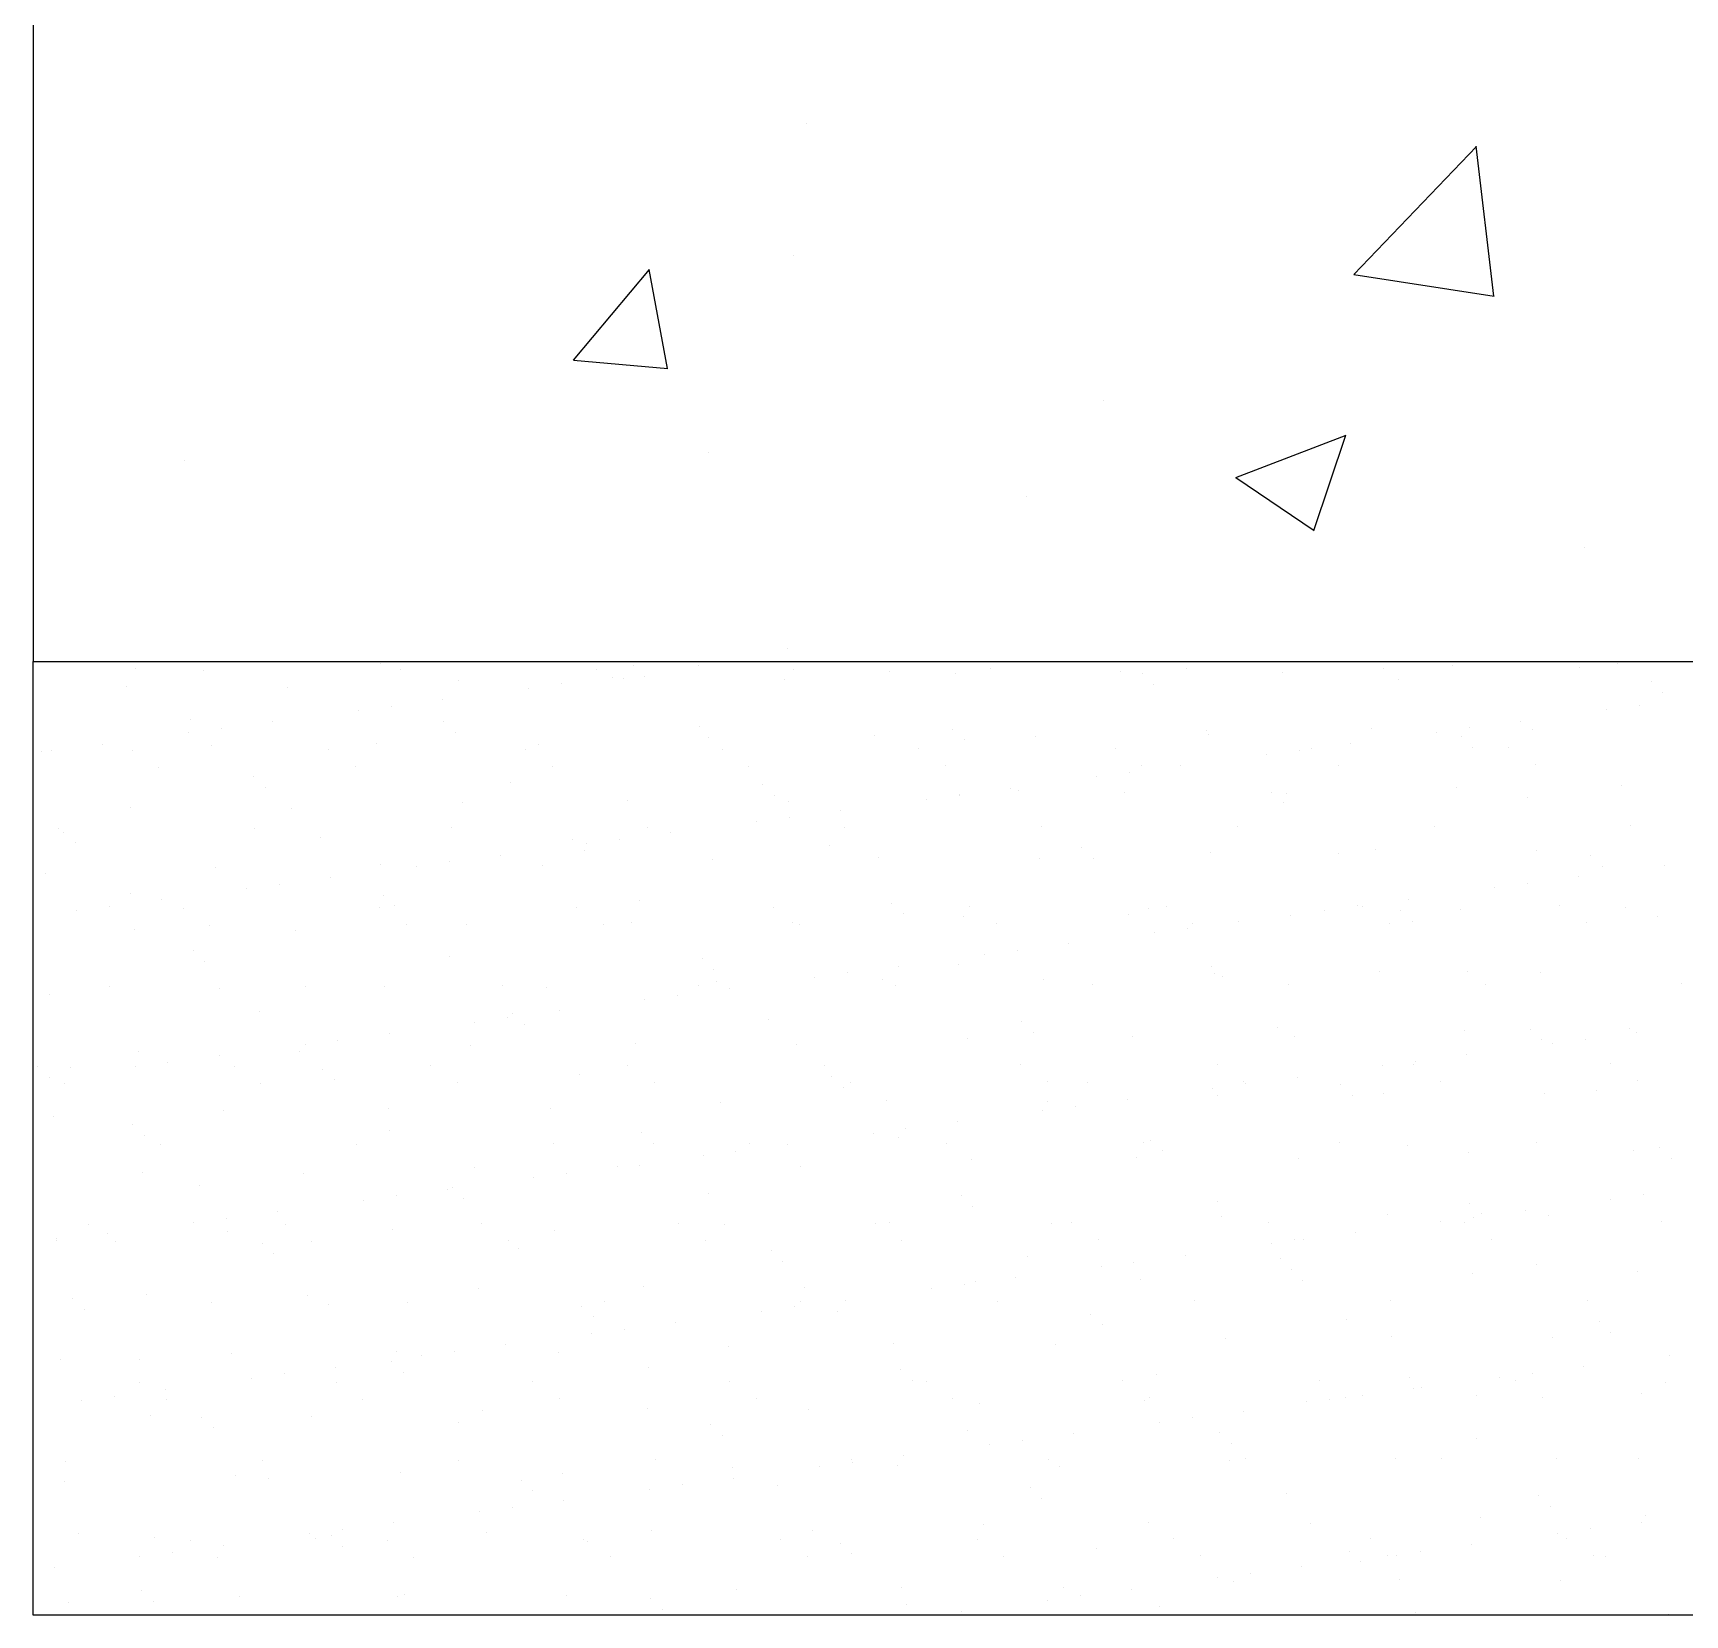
# Model space of a CAD drawing. Header units: metres. Extents: x 516 to 666, y 54 to 108.
# Drawn here: x 595.9055 to 596.1239, y 86.8352 to 87.0444 of the extents above; entities that cross this region are included whole.
import ezdxf

# ---------------------------------------------------------------- set-up
doc = ezdxf.new("R2010")
doc.units = ezdxf.units.M
doc.header["$LTSCALE"] = 30
doc.header["$MEASUREMENT"] = 0
doc.layers.get('0').update_dxf_attribs({"linetype": 'CONTINUOUS'})

msp = doc.modelspace()

# ---------------------------------------------------------------- linework, layer by layer
for p, q in [((595.9055, 87.21826), (595.9055, 86.96133)), ((596.00779, 87.0325), (596.00779, 87.0325)), ((596.08007, 87.01249), (596.09632, 87.02943)), ((596.09859, 87.00962), (596.09628, 87.02944)), ((596.00607, 87.01501), (596.00607, 87.01501)), ((595.97694, 87.00115), (595.987, 87.01314)), ((595.98938, 87.00007), (595.98696, 87.01314)), ((596.08007, 87.01249), (596.09862, 87.00961)), ((595.97694, 87.00115), (595.98941, 87.00006)), ((596.04703, 86.99586), (596.04703, 86.99586)), ((596.06448, 86.98563), (596.07909, 86.99124)), ((596.07482, 86.97863), (596.07905, 86.99124)), ((595.92548, 86.98786), (595.92548, 86.98786)), ((595.9948, 86.98899), (595.9948, 86.98899)), ((596.06448, 86.98563), (596.07486, 86.97863)), ((596.03685, 86.98316), (596.03685, 86.98316)), ((596.11063, 86.97641), (596.11063, 86.97641)), ((596.00525, 86.96305), (596.00525, 86.96305)), ((595.9055, 86.96133), (596.98572, 86.96133)), ((595.9055, 86.83523), (595.9055, 86.96133)), ((595.9191, 86.96033), (595.9191, 86.96033)), ((595.92807, 86.96017), (595.92807, 86.96017)), ((595.95145, 86.961), (595.95145, 86.961)), ((595.95406, 86.96021), (595.95406, 86.96021)), ((595.98004, 86.96026), (595.98004, 86.96026)), ((595.98484, 86.96072), (595.98484, 86.96072)), ((595.98637, 86.95931), (595.98637, 86.95931)), ((595.99345, 86.96074), (595.99345, 86.96074)), ((595.99779, 86.96132), (595.99779, 86.96132)), ((596.00603, 86.96031), (596.00603, 86.96031)), ((596.01872, 86.95998), (596.01872, 86.95998)), ((596.02743, 86.95973), (596.02743, 86.95973)), ((596.03202, 86.96036), (596.03202, 86.96036)), ((596.04927, 86.96001), (596.04927, 86.96001)), ((596.05211, 86.95969), (596.05211, 86.95969)), ((596.058, 86.9604), (596.058, 86.9604)), ((596.07062, 86.95991), (596.07062, 86.95991)), ((596.08399, 86.96045), (596.08399, 86.96045)), ((596.09316, 86.96072), (596.09316, 86.96072)), ((596.10998, 86.9605), (596.10998, 86.9605)), ((596.115, 86.961), (596.115, 86.961)), ((595.91781, 86.95803), (595.91781, 86.95803)), ((595.93916, 86.95793), (595.93916, 86.95793)), ((595.9617, 86.95874), (595.9617, 86.95874)), ((595.97098, 86.95779), (595.97098, 86.95779)), ((595.97533, 86.95836), (595.97533, 86.95836)), ((595.98211, 86.95925), (595.98211, 86.95925)), ((595.98354, 86.95902), (595.98354, 86.95902)), ((596.00489, 86.95892), (596.00489, 86.95892)), ((596.05365, 86.95828), (596.05365, 86.95828)), ((596.086, 86.95895), (596.086, 86.95895)), ((596.11939, 86.95867), (596.11939, 86.95867)), ((596.12092, 86.95726), (596.12092, 86.95726)), ((595.95287, 86.9554), (595.95287, 86.9554)), ((595.95965, 86.95629), (595.95965, 86.95629)), ((596.11345, 86.95494), (596.11345, 86.95494)), ((596.1178, 86.95551), (596.1178, 86.95551)), ((595.92636, 86.95368), (595.92636, 86.95368)), ((595.93719, 86.95334), (595.93719, 86.95334)), ((595.94852, 86.95483), (595.94852, 86.95483)), ((595.95975, 86.95339), (595.95975, 86.95339)), ((596.10212, 86.95344), (596.10212, 86.95344)), ((595.92606, 86.95187), (595.92606, 86.95187)), ((595.9304, 86.95244), (595.9304, 86.95244)), ((595.96129, 86.95198), (595.96129, 86.95198)), ((595.99363, 86.95266), (595.99363, 86.95266)), ((595.99483, 86.9512), (595.99483, 86.9512)), ((596.01667, 86.95148), (596.01667, 86.95148)), ((596.02703, 86.95237), (596.02703, 86.95237)), ((596.02856, 86.95096), (596.02856, 86.95096)), ((596.03802, 86.95137), (596.03802, 86.95137)), ((596.06056, 86.95219), (596.06056, 86.95219)), ((596.06091, 86.95163), (596.06091, 86.95163)), ((596.0824, 86.95247), (596.0824, 86.95247)), ((596.09099, 86.95198), (596.09099, 86.95198)), ((596.0943, 86.95134), (596.0943, 86.95134)), ((596.09533, 86.95255), (596.09533, 86.95255)), ((596.10375, 86.95236), (596.10375, 86.95236)), ((595.90656, 86.9494), (595.90656, 86.9494)), ((595.90794, 86.94949), (595.90794, 86.94949)), ((595.91473, 86.95038), (595.91473, 86.95038)), ((595.91862, 86.94958), (595.91862, 86.94958)), ((595.9291, 86.95021), (595.9291, 86.95021)), ((595.94461, 86.94963), (595.94461, 86.94963)), ((595.95094, 86.95049), (595.95094, 86.95049)), ((595.9706, 86.94968), (595.9706, 86.94968)), ((595.97229, 86.95039), (595.97229, 86.95039)), ((595.99658, 86.94973), (595.99658, 86.94973)), ((596.02257, 86.94977), (596.02257, 86.94977)), ((596.04856, 86.94982), (596.04856, 86.94982)), ((596.06853, 86.94902), (596.06853, 86.94902)), ((596.07287, 86.94959), (596.07287, 86.94959)), ((596.07454, 86.94987), (596.07454, 86.94987)), ((596.07966, 86.95049), (596.07966, 86.95049)), ((596.09584, 86.94993), (596.09584, 86.94993)), ((596.10053, 86.94991), (596.10053, 86.94991)), ((595.92214, 86.94734), (595.92214, 86.94734)), ((595.94813, 86.94739), (595.94813, 86.94739)), ((595.97411, 86.94744), (595.97411, 86.94744)), ((596.0001, 86.94748), (596.0001, 86.94748)), ((596.02609, 86.94753), (596.02609, 86.94753)), ((596.05041, 86.94664), (596.05041, 86.94664)), ((596.05207, 86.94758), (596.05207, 86.94758)), ((596.05719, 86.94753), (596.05719, 86.94753)), ((596.07806, 86.94762), (596.07806, 86.94762)), ((596.10405, 86.94767), (596.10405, 86.94767)), ((595.93467, 86.94607), (595.93467, 86.94607)), ((595.9362, 86.94466), (595.9362, 86.94466)), ((595.96855, 86.94533), (595.96855, 86.94533)), ((596.00194, 86.94504), (596.00194, 86.94504)), ((596.03473, 86.94457), (596.03473, 86.94457)), ((596.03582, 86.94431), (596.03582, 86.94431)), ((596.04607, 86.94607), (596.04607, 86.94607)), ((596.06922, 86.94402), (596.06922, 86.94402)), ((596.09368, 86.94464), (596.09368, 86.94464)), ((596.11553, 86.94492), (596.11553, 86.94492)), ((595.91834, 86.94196), (595.91834, 86.94196)), ((595.93969, 86.94185), (595.93969, 86.94185)), ((595.96223, 86.94267), (595.96223, 86.94267)), ((595.98407, 86.94294), (595.98407, 86.94294)), ((596.00348, 86.94364), (596.00348, 86.94364)), ((596.00542, 86.94284), (596.00542, 86.94284)), ((596.0236, 86.94311), (596.0236, 86.94311)), ((596.02795, 86.94368), (596.02795, 86.94368)), ((596.02795, 86.94365), (596.02795, 86.94365)), ((596.0498, 86.94393), (596.0498, 86.94393)), ((596.07075, 86.94261), (596.07075, 86.94261)), ((596.07114, 86.94383), (596.07114, 86.94383)), ((596.1031, 86.94328), (596.1031, 86.94328)), ((596.00114, 86.94015), (596.00114, 86.94015)), ((596.00548, 86.94072), (596.00548, 86.94072)), ((596.01227, 86.94162), (596.01227, 86.94162)), ((595.90882, 86.93922), (595.90882, 86.93922)), ((595.90958, 86.93875), (595.90958, 86.93875)), ((595.93481, 86.93927), (595.93481, 86.93927)), ((595.94346, 86.93801), (595.94346, 86.93801)), ((595.9608, 86.93932), (595.9608, 86.93932)), ((595.97686, 86.93772), (595.97686, 86.93772)), ((595.98302, 86.93777), (595.98302, 86.93777)), ((595.98678, 86.93937), (595.98678, 86.93937)), ((595.98981, 86.93866), (595.98981, 86.93866)), ((596.01277, 86.93941), (596.01277, 86.93941)), ((596.03876, 86.93946), (596.03876, 86.93946)), ((596.06474, 86.93951), (596.06474, 86.93951)), ((596.09073, 86.93955), (596.09073, 86.93955)), ((596.11672, 86.9396), (596.11672, 86.9396)), ((595.91112, 86.93734), (595.91112, 86.93734)), ((595.96734, 86.9357), (595.96734, 86.9357)), ((595.97839, 86.93631), (595.97839, 86.93631)), ((595.97868, 86.93719), (595.97868, 86.93719)), ((596.01074, 86.93698), (596.01074, 86.93698)), ((596.0172, 86.9354), (596.0172, 86.9354)), ((596.03854, 86.9353), (596.03854, 86.9353)), ((596.04413, 86.9367), (596.04413, 86.9367)), ((596.04567, 86.93529), (596.04567, 86.93529)), ((596.06108, 86.93611), (596.06108, 86.93611)), ((596.07801, 86.93596), (596.07801, 86.93596)), ((596.08292, 86.93639), (596.08292, 86.93639)), ((596.10427, 86.93628), (596.10427, 86.93628)), ((596.1114, 86.93567), (596.1114, 86.93567)), ((595.90709, 86.93332), (595.90709, 86.93332)), ((595.92962, 86.93413), (595.92962, 86.93413)), ((595.95147, 86.93441), (595.95147, 86.93441)), ((595.95622, 86.93424), (595.95622, 86.93424)), ((595.96056, 86.93481), (595.96056, 86.93481)), ((595.97281, 86.93431), (595.97281, 86.93431)), ((595.99535, 86.93512), (595.99535, 86.93512)), ((596.11294, 86.93426), (596.11294, 86.93426)), ((596.12115, 86.93434), (596.12115, 86.93434)), ((595.93375, 86.93128), (595.93375, 86.93128)), ((595.9381, 86.93185), (595.9381, 86.93185)), ((595.94488, 86.93274), (595.94488, 86.93274)), ((596.09868, 86.93139), (596.09868, 86.93139)), ((596.10303, 86.93196), (596.10303, 86.93196)), ((596.10981, 86.93285), (596.10981, 86.93285)), ((595.91564, 86.92889), (595.91564, 86.92889)), ((595.91838, 86.93068), (595.91838, 86.93068)), ((595.92242, 86.92979), (595.92242, 86.92979)), ((595.95135, 86.92873), (595.95135, 86.92873)), ((595.95177, 86.9304), (595.95177, 86.9304)), ((595.95331, 86.92899), (595.95331, 86.92899)), ((595.97733, 86.92878), (595.97733, 86.92878)), ((595.98565, 86.92966), (595.98565, 86.92966)), ((596.00332, 86.92883), (596.00332, 86.92883)), ((596.01904, 86.92937), (596.01904, 86.92937)), ((596.02931, 86.92888), (596.02931, 86.92888)), ((596.0553, 86.92892), (596.0553, 86.92892)), ((596.08057, 86.929), (596.08057, 86.929)), ((596.08128, 86.92897), (596.08128, 86.92897)), ((596.08735, 86.92989), (596.08735, 86.92989)), ((596.10727, 86.92902), (596.10727, 86.92902)), ((596.11605, 86.92884), (596.11605, 86.92884)), ((595.91129, 86.92832), (595.91129, 86.92832)), ((595.92536, 86.92869), (595.92536, 86.92869)), ((595.96275, 86.92659), (595.96275, 86.92659)), ((595.98085, 86.92654), (595.98085, 86.92654)), ((595.98459, 86.92686), (595.98459, 86.92686)), ((596.00594, 86.92676), (596.00594, 86.92676)), ((596.00684, 86.92659), (596.00684, 86.92659)), ((596.02058, 86.92796), (596.02058, 86.92796)), ((596.02848, 86.92757), (596.02848, 86.92757)), ((596.03283, 86.92663), (596.03283, 86.92663)), ((596.05032, 86.92785), (596.05032, 86.92785)), ((596.05293, 86.92863), (596.05293, 86.92863)), ((596.05881, 86.92668), (596.05881, 86.92668)), ((596.06489, 86.92694), (596.06489, 86.92694)), ((596.07167, 86.92775), (596.07167, 86.92775)), ((596.07622, 86.92843), (596.07622, 86.92843)), ((596.0848, 86.92673), (596.0848, 86.92673)), ((596.08632, 86.92835), (596.08632, 86.92835)), ((596.08786, 86.92694), (596.08786, 86.92694)), ((596.09421, 86.92856), (596.09421, 86.92856)), ((596.11079, 86.92678), (596.11079, 86.92678)), ((596.1202, 86.92761), (596.1202, 86.92761)), ((595.91887, 86.92588), (595.91887, 86.92588)), ((595.92888, 86.92645), (595.92888, 86.92645)), ((595.94021, 86.92577), (595.94021, 86.92577)), ((595.95487, 86.92649), (595.95487, 86.92649)), ((596.05376, 86.92547), (596.05376, 86.92547)), ((596.0581, 86.92604), (596.0581, 86.92604)), ((595.92668, 86.92307), (595.92668, 86.92307)), ((595.96057, 86.92233), (595.96057, 86.92233)), ((596.0313, 86.92251), (596.0313, 86.92251)), ((596.03564, 86.92309), (596.03564, 86.92309)), ((596.04242, 86.92398), (596.04242, 86.92398)), ((595.92822, 86.92166), (595.92822, 86.92166)), ((595.99396, 86.92205), (595.99396, 86.92205)), ((595.9955, 86.92064), (595.9955, 86.92064)), ((596.01318, 86.92013), (596.01318, 86.92013)), ((596.01996, 86.92102), (596.01996, 86.92102)), ((596.02784, 86.92131), (596.02784, 86.92131)), ((596.06123, 86.92102), (596.06123, 86.92102)), ((596.06161, 86.92003), (596.06161, 86.92003)), ((596.08345, 86.92031), (596.08345, 86.92031)), ((596.09512, 86.92029), (596.09512, 86.92029)), ((596.1048, 86.92021), (596.1048, 86.92021)), ((595.91556, 86.91833), (595.91556, 86.91833)), ((595.93015, 86.91805), (595.93015, 86.91805)), ((595.94155, 86.91837), (595.94155, 86.91837)), ((595.95199, 86.91833), (595.95199, 86.91833)), ((595.96753, 86.91842), (595.96753, 86.91842)), ((595.97334, 86.91823), (595.97334, 86.91823)), ((595.99352, 86.91847), (595.99352, 86.91847)), ((595.99588, 86.91904), (595.99588, 86.91904)), ((595.9975, 86.91807), (595.9975, 86.91807)), ((596.00883, 86.91956), (596.00883, 86.91956)), ((596.01772, 86.91932), (596.01772, 86.91932)), ((596.01951, 86.91852), (596.01951, 86.91852)), ((596.03907, 86.91922), (596.03907, 86.91922)), ((596.0455, 86.91856), (596.0455, 86.91856)), ((596.06277, 86.91961), (596.06277, 86.91961)), ((596.07148, 86.91861), (596.07148, 86.91861)), ((596.09747, 86.91866), (596.09747, 86.91866)), ((596.12346, 86.91871), (596.12346, 86.91871)), ((595.90761, 86.91724), (595.90761, 86.91724)), ((595.98637, 86.9166), (595.98637, 86.9166)), ((595.99072, 86.91717), (595.99072, 86.91717)), ((595.93548, 86.91501), (595.93548, 86.91501)), ((595.96391, 86.91364), (595.96391, 86.91364)), ((595.96825, 86.91422), (595.96825, 86.91422)), ((595.96887, 86.91472), (595.96887, 86.91472)), ((595.97504, 86.91511), (595.97504, 86.91511)), ((596.00276, 86.91399), (596.00276, 86.91399)), ((596.03615, 86.9137), (596.03615, 86.9137)), ((595.94579, 86.91126), (595.94579, 86.91126)), ((595.95258, 86.91215), (595.95258, 86.91215)), ((595.97041, 86.91331), (595.97041, 86.91331)), ((596.02901, 86.9115), (596.02901, 86.9115)), ((596.03769, 86.91229), (596.03769, 86.91229)), ((596.05085, 86.91177), (596.05085, 86.91177)), ((596.07003, 86.91296), (596.07003, 86.91296)), ((596.0722, 86.91167), (596.0722, 86.91167)), ((596.09473, 86.91248), (596.09473, 86.91248)), ((596.10342, 86.91267), (596.10342, 86.91267)), ((596.10496, 86.91127), (596.10496, 86.91127)), ((596.11072, 86.91137), (596.11072, 86.91137)), ((596.11658, 86.91276), (596.11658, 86.91276)), ((596.11751, 86.91226), (596.11751, 86.91226)), ((595.91939, 86.9098), (595.91939, 86.9098)), ((595.93011, 86.90919), (595.93011, 86.90919)), ((595.94074, 86.9097), (595.94074, 86.9097)), ((595.94145, 86.91069), (595.94145, 86.91069)), ((595.96328, 86.91051), (595.96328, 86.91051)), ((595.98512, 86.91079), (595.98512, 86.91079)), ((596.00647, 86.91068), (596.00647, 86.91068)), ((596.09504, 86.9093), (596.09504, 86.9093)), ((596.10638, 86.91079), (596.10638, 86.91079)), ((595.90611, 86.90774), (595.90611, 86.90774)), ((595.9104, 86.90769), (595.9104, 86.90769)), ((595.91899, 86.90773), (595.91899, 86.90773)), ((595.92333, 86.9083), (595.92333, 86.9083)), ((595.9321, 86.90779), (595.9321, 86.90779)), ((595.94379, 86.9074), (595.94379, 86.9074)), ((595.95809, 86.90784), (595.95809, 86.90784)), ((595.98407, 86.90789), (595.98407, 86.90789)), ((596.01006, 86.90793), (596.01006, 86.90793)), ((596.03605, 86.90798), (596.03605, 86.90798)), ((596.06203, 86.90803), (596.06203, 86.90803)), ((596.08392, 86.90784), (596.08392, 86.90784)), ((596.08802, 86.90807), (596.08802, 86.90807)), ((596.08826, 86.90841), (596.08826, 86.90841)), ((596.11401, 86.90812), (596.11401, 86.90812)), ((595.90765, 86.90624), (595.90765, 86.90624)), ((595.90963, 86.9055), (595.90963, 86.9055)), ((595.93562, 86.90555), (595.93562, 86.90555)), ((595.94533, 86.90599), (595.94533, 86.90599)), ((595.96161, 86.9056), (595.96161, 86.9056)), ((595.97767, 86.90666), (595.97767, 86.90666)), ((595.98759, 86.90564), (595.98759, 86.90564)), ((596.01106, 86.90638), (596.01106, 86.90638)), ((596.0126, 86.90497), (596.0126, 86.90497)), ((596.01358, 86.90569), (596.01358, 86.90569)), ((596.03957, 86.90574), (596.03957, 86.90574)), ((596.04495, 86.90564), (596.04495, 86.90564)), ((596.06145, 86.90488), (596.06145, 86.90488)), ((596.06555, 86.90579), (596.06555, 86.90579)), ((596.0658, 86.90545), (596.0658, 86.90545)), ((596.07258, 86.90634), (596.07258, 86.90634)), ((596.07834, 86.90535), (596.07834, 86.90535)), ((596.09154, 86.90583), (596.09154, 86.90583)), ((596.11753, 86.90588), (596.11753, 86.90588)), ((595.9964, 86.90296), (595.9964, 86.90296)), ((596.01825, 86.90324), (596.01825, 86.90324)), ((596.03959, 86.90314), (596.03959, 86.90314)), ((596.04333, 86.90249), (596.04333, 86.90249)), ((596.05012, 86.90339), (596.05012, 86.90339)), ((596.06213, 86.90395), (596.06213, 86.90395)), ((596.07988, 86.90394), (596.07988, 86.90394)), ((596.08398, 86.90423), (596.08398, 86.90423)), ((596.10532, 86.90413), (596.10532, 86.90413)), ((596.11222, 86.90461), (596.11222, 86.90461)), ((595.90814, 86.90116), (595.90814, 86.90116)), ((595.93068, 86.90197), (595.93068, 86.90197)), ((595.95252, 86.90225), (595.95252, 86.90225)), ((595.97387, 86.90215), (595.97387, 86.90215)), ((596.02766, 86.90043), (596.02766, 86.90043)), ((596.03899, 86.90192), (596.03899, 86.90192)), ((595.9187, 86.90008), (595.9187, 86.90008)), ((595.92024, 86.89867), (595.92024, 86.89867)), ((595.95259, 86.89934), (595.95259, 86.89934)), ((595.98598, 86.89905), (595.98598, 86.89905)), ((596.01653, 86.89896), (596.01653, 86.89896)), ((596.01986, 86.89831), (596.01986, 86.89831)), ((596.02087, 86.89954), (596.02087, 86.89954)), ((595.9223, 86.89743), (595.9223, 86.89743)), ((595.94829, 86.89748), (595.94829, 86.89748)), ((595.97427, 86.89753), (595.97427, 86.89753)), ((595.98752, 86.89764), (595.98752, 86.89764)), ((595.99407, 86.89601), (595.99407, 86.89601)), ((595.99841, 86.89658), (595.99841, 86.89658)), ((596.00026, 86.89757), (596.00026, 86.89757)), ((596.00519, 86.89747), (596.00519, 86.89747)), ((596.02625, 86.89762), (596.02625, 86.89762)), ((596.05224, 86.89767), (596.05224, 86.89767)), ((596.05325, 86.89803), (596.05325, 86.89803)), ((596.05479, 86.89662), (596.05479, 86.89662)), ((596.07822, 86.89771), (596.07822, 86.89771)), ((596.08714, 86.89729), (596.08714, 86.89729)), ((596.09526, 86.8964), (596.09526, 86.8964)), ((596.10421, 86.89776), (596.10421, 86.89776)), ((596.1171, 86.89668), (596.1171, 86.89668)), ((596.12053, 86.897), (596.12053, 86.897)), ((595.9638, 86.89443), (595.9638, 86.89443)), ((595.98273, 86.89452), (595.98273, 86.89452)), ((595.98565, 86.89471), (595.98565, 86.89471)), ((596.00699, 86.8946), (596.00699, 86.8946)), ((596.02953, 86.89542), (596.02953, 86.89542)), ((596.05137, 86.8957), (596.05137, 86.8957)), ((596.07272, 86.89559), (596.07272, 86.89559)), ((596.12206, 86.89559), (596.12206, 86.89559)), ((595.91992, 86.89372), (595.91992, 86.89372)), ((595.9275, 86.89201), (595.9275, 86.89201)), ((595.94126, 86.89362), (595.94126, 86.89362)), ((595.96089, 86.89173), (595.96089, 86.89173)), ((595.9716, 86.89305), (595.9716, 86.89305)), ((595.97595, 86.89362), (595.97595, 86.89362)), ((595.94914, 86.89009), (595.94914, 86.89009)), ((595.95349, 86.89066), (595.95349, 86.89066)), ((595.96027, 86.89156), (595.96027, 86.89156)), ((595.96243, 86.89032), (595.96243, 86.89032)), ((595.99478, 86.89099), (595.99478, 86.89099)), ((596.02817, 86.8907), (596.02817, 86.8907)), ((596.06205, 86.88996), (596.06205, 86.88996)), ((596.09544, 86.88968), (596.09544, 86.88968)), ((596.11407, 86.8902), (596.11407, 86.8902)), ((596.11842, 86.89077), (596.11842, 86.89077)), ((595.93102, 86.88771), (595.93102, 86.88771)), ((595.93781, 86.8886), (595.93781, 86.8886)), ((596.0297, 86.88929), (596.0297, 86.88929)), ((596.06266, 86.88787), (596.06266, 86.88787)), ((596.0845, 86.88815), (596.0845, 86.88815)), ((596.09161, 86.88724), (596.09161, 86.88724)), ((596.09595, 86.88782), (596.09595, 86.88782)), ((596.09698, 86.88827), (596.09698, 86.88827)), ((596.10274, 86.88871), (596.10274, 86.88871)), ((596.10585, 86.88805), (596.10585, 86.88805)), ((596.12075, 86.88723), (596.12075, 86.88723)), ((595.90866, 86.88508), (595.90866, 86.88508)), ((595.91285, 86.88685), (595.91285, 86.88685)), ((595.91535, 86.88564), (595.91535, 86.88564)), ((595.92668, 86.88714), (595.92668, 86.88714)), ((595.9312, 86.88589), (595.9312, 86.88589)), ((595.93884, 86.88689), (595.93884, 86.88689)), ((595.95304, 86.88617), (595.95304, 86.88617)), ((595.96483, 86.88694), (595.96483, 86.88694)), ((595.97439, 86.88607), (595.97439, 86.88607)), ((595.99081, 86.88699), (595.99081, 86.88699)), ((595.99693, 86.88688), (595.99693, 86.88688)), ((596.0168, 86.88704), (596.0168, 86.88704)), ((596.01877, 86.88716), (596.01877, 86.88716)), ((596.04012, 86.88706), (596.04012, 86.88706)), ((596.04279, 86.88708), (596.04279, 86.88708)), ((596.06877, 86.88713), (596.06877, 86.88713)), ((596.08027, 86.88575), (596.08027, 86.88575)), ((596.09476, 86.88718), (596.09476, 86.88718)), ((595.90856, 86.88475), (595.90856, 86.88475)), ((595.91637, 86.88461), (595.91637, 86.88461)), ((595.93581, 86.8844), (595.93581, 86.8844)), ((595.93734, 86.88299), (595.93734, 86.88299)), ((595.94236, 86.88465), (595.94236, 86.88465)), ((595.96835, 86.8847), (595.96835, 86.8847)), ((595.96969, 86.88367), (595.96969, 86.88367)), ((595.99433, 86.88475), (595.99433, 86.88475)), ((596.00308, 86.88338), (596.00308, 86.88338)), ((596.02032, 86.88479), (596.02032, 86.88479)), ((596.04631, 86.88484), (596.04631, 86.88484)), ((596.06915, 86.88429), (596.06915, 86.88429)), ((596.07229, 86.88489), (596.07229, 86.88489)), ((596.07349, 86.88486), (596.07349, 86.88486)), ((596.09828, 86.88494), (596.09828, 86.88494)), ((596.00462, 86.88197), (596.00462, 86.88197)), ((596.03696, 86.88264), (596.03696, 86.88264)), ((596.04668, 86.88133), (596.04668, 86.88133)), ((596.05103, 86.8819), (596.05103, 86.8819)), ((596.05781, 86.88279), (596.05781, 86.88279)), ((596.07036, 86.88235), (596.07036, 86.88235)), ((596.07189, 86.88094), (596.07189, 86.88094)), ((596.10424, 86.88162), (596.10424, 86.88162)), ((595.98617, 86.87863), (595.98617, 86.87863)), ((596.00752, 86.87853), (596.00752, 86.87853)), ((596.02857, 86.87894), (596.02857, 86.87894)), ((596.03006, 86.87934), (596.03006, 86.87934)), ((596.03535, 86.87984), (596.03535, 86.87984)), ((596.0519, 86.87962), (596.0519, 86.87962)), ((596.07325, 86.87951), (596.07325, 86.87951)), ((596.09578, 86.88033), (596.09578, 86.88033)), ((596.11763, 86.8806), (596.11763, 86.8806)), ((595.91072, 86.87708), (595.91072, 86.87708)), ((595.92044, 86.87764), (595.92044, 86.87764)), ((595.92904, 86.87654), (595.92904, 86.87654)), ((595.94179, 86.87754), (595.94179, 86.87754)), ((595.9446, 86.87634), (595.9446, 86.87634)), ((595.95503, 86.87658), (595.95503, 86.87658)), ((595.96433, 86.87835), (595.96433, 86.87835)), ((595.98101, 86.87663), (595.98101, 86.87663)), ((596.007, 86.87668), (596.007, 86.87668)), ((596.01289, 86.87688), (596.01289, 86.87688)), ((596.02422, 86.87837), (596.02422, 86.87837)), ((596.03299, 86.87672), (596.03299, 86.87672)), ((596.05897, 86.87677), (596.05897, 86.87677)), ((596.08496, 86.87682), (596.08496, 86.87682)), ((596.11095, 86.87687), (596.11095, 86.87687)), ((595.91226, 86.87567), (595.91226, 86.87567)), ((595.978, 86.87605), (595.978, 86.87605)), ((595.97953, 86.87465), (595.97953, 86.87465)), ((596.00176, 86.87541), (596.00176, 86.87541)), ((596.0061, 86.87599), (596.0061, 86.87599)), ((596.01188, 86.87532), (596.01188, 86.87532)), ((596.04527, 86.87503), (596.04527, 86.87503)), ((596.07915, 86.87429), (596.07915, 86.87429)), ((595.9793, 86.87246), (595.9793, 86.87246)), ((595.98364, 86.87303), (595.98364, 86.87303)), ((595.99043, 86.87392), (595.99043, 86.87392)), ((596.04681, 86.87362), (596.04681, 86.87362)), ((596.08503, 86.87207), (596.08503, 86.87207)), ((596.10637, 86.87197), (596.10637, 86.87197)), ((596.11254, 86.87401), (596.11254, 86.87401)), ((596.11408, 86.8726), (596.11408, 86.8726)), ((595.93173, 86.86982), (595.93173, 86.86982)), ((595.95357, 86.87009), (595.95357, 86.87009)), ((595.96118, 86.87007), (595.96118, 86.87007)), ((595.96796, 86.87097), (595.96796, 86.87097)), ((595.97492, 86.86999), (595.97492, 86.86999)), ((595.99746, 86.8708), (595.99746, 86.8708)), ((596.0193, 86.87108), (596.0193, 86.87108)), ((596.04065, 86.87098), (596.04065, 86.87098)), ((596.06318, 86.87179), (596.06318, 86.87179)), ((595.90919, 86.869), (595.90919, 86.869)), ((595.91952, 86.86902), (595.91952, 86.86902)), ((595.9455, 86.86801), (595.9455, 86.86801)), ((595.95291, 86.86873), (595.95291, 86.86873)), ((595.95684, 86.8695), (595.95684, 86.8695)), ((595.98679, 86.86799), (595.98679, 86.86799)), ((596.02018, 86.86771), (596.02018, 86.86771)), ((596.11043, 86.86812), (596.11043, 86.86812)), ((596.12177, 86.86961), (596.12177, 86.86961)), ((595.91959, 86.86595), (595.91959, 86.86595)), ((595.93437, 86.86654), (595.93437, 86.86654)), ((595.93872, 86.86711), (595.93872, 86.86711)), ((595.94558, 86.866), (595.94558, 86.866)), ((595.95445, 86.86732), (595.95445, 86.86732)), ((595.97157, 86.86605), (595.97157, 86.86605)), ((595.99755, 86.86609), (595.99755, 86.86609)), ((596.02172, 86.8663), (596.02172, 86.8663)), ((596.02354, 86.86614), (596.02354, 86.86614)), ((596.04953, 86.86619), (596.04953, 86.86619)), ((596.05407, 86.86697), (596.05407, 86.86697)), ((596.07551, 86.86623), (596.07551, 86.86623)), ((596.08746, 86.86668), (596.08746, 86.86668)), ((596.0993, 86.86665), (596.0993, 86.86665)), ((596.1015, 86.86628), (596.1015, 86.86628)), ((596.10365, 86.86722), (596.10365, 86.86722)), ((596.12134, 86.86594), (596.12134, 86.86594)), ((595.91191, 86.86359), (595.91191, 86.86359)), ((595.91625, 86.86416), (595.91625, 86.86416)), ((595.92304, 86.86505), (595.92304, 86.86505)), ((595.92311, 86.86371), (595.92311, 86.86371)), ((595.9491, 86.86376), (595.9491, 86.86376)), ((595.97509, 86.8638), (595.97509, 86.8638)), ((596.00107, 86.86385), (596.00107, 86.86385)), ((596.02706, 86.8639), (596.02706, 86.8639)), ((596.03058, 86.86326), (596.03058, 86.86326)), ((596.05243, 86.86354), (596.05243, 86.86354)), ((596.05305, 86.86395), (596.05305, 86.86395)), ((596.07377, 86.86343), (596.07377, 86.86343)), ((596.07684, 86.86369), (596.07684, 86.86369)), ((596.07903, 86.86399), (596.07903, 86.86399)), ((596.08118, 86.86426), (596.08118, 86.86426)), ((596.08797, 86.86516), (596.08797, 86.86516)), ((596.089, 86.86527), (596.089, 86.86527)), ((596.09631, 86.86425), (596.09631, 86.86425)), ((596.10502, 86.86404), (596.10502, 86.86404)), ((596.11815, 86.86453), (596.11815, 86.86453)), ((595.92097, 86.86156), (595.92097, 86.86156)), ((595.92782, 86.86141), (595.92782, 86.86141)), ((595.94232, 86.86146), (595.94232, 86.86146)), ((595.96485, 86.86227), (595.96485, 86.86227)), ((595.9867, 86.86255), (595.9867, 86.86255)), ((596.00804, 86.86245), (596.00804, 86.86245)), ((596.05872, 86.86131), (596.05872, 86.86131)), ((596.06551, 86.8622), (596.06551, 86.8622)), ((595.92936, 86.86), (595.92936, 86.86)), ((595.96171, 86.86067), (595.96171, 86.86067)), ((595.9951, 86.86038), (595.9951, 86.86038)), ((595.99664, 86.85897), (595.99664, 86.85897)), ((596.02898, 86.85964), (596.02898, 86.85964)), ((596.04304, 86.85924), (596.04304, 86.85924)), ((596.05438, 86.86074), (596.05438, 86.86074)), ((596.06237, 86.85936), (596.06237, 86.85936)), ((596.03192, 86.85778), (596.03192, 86.85778)), ((596.03626, 86.85835), (596.03626, 86.85835)), ((596.06391, 86.85795), (596.06391, 86.85795)), ((596.09626, 86.85862), (596.09626, 86.85862)), ((595.90979, 86.85559), (595.90979, 86.85559)), ((595.93578, 86.85564), (595.93578, 86.85564)), ((595.96177, 86.85569), (595.96177, 86.85569)), ((595.98775, 86.85573), (595.98775, 86.85573)), ((595.99798, 86.85473), (595.99798, 86.85473)), ((596.00945, 86.85482), (596.00945, 86.85482)), ((596.01374, 86.85578), (596.01374, 86.85578)), ((596.0138, 86.85539), (596.0138, 86.85539)), ((596.01982, 86.855), (596.01982, 86.855)), ((596.02058, 86.85629), (596.02058, 86.85629)), ((596.03973, 86.85583), (596.03973, 86.85583)), ((596.04117, 86.8549), (596.04117, 86.8549)), ((596.06371, 86.85571), (596.06371, 86.85571)), ((596.06571, 86.85588), (596.06571, 86.85588)), ((596.08555, 86.85599), (596.08555, 86.85599)), ((596.0917, 86.85592), (596.0917, 86.85592)), ((596.1069, 86.85589), (596.1069, 86.85589)), ((596.11769, 86.85597), (596.11769, 86.85597)), ((595.90971, 86.85292), (595.90971, 86.85292)), ((595.93225, 86.85374), (595.93225, 86.85374)), ((595.93662, 86.85334), (595.93662, 86.85334)), ((595.9541, 86.85402), (595.9541, 86.85402)), ((595.97001, 86.85306), (595.97001, 86.85306)), ((595.97544, 86.85391), (595.97544, 86.85391)), ((595.99134, 86.85244), (595.99134, 86.85244)), ((595.99812, 86.85333), (595.99812, 86.85333)), ((596.0039, 86.85232), (596.0039, 86.85232)), ((595.97155, 86.85165), (595.97155, 86.85165)), ((595.97566, 86.85037), (595.97566, 86.85037)), ((595.98699, 86.85186), (595.98699, 86.85186)), ((596.03729, 86.85203), (596.03729, 86.85203)), ((596.03883, 86.85062), (596.03883, 86.85062)), ((596.07117, 86.8513), (596.07117, 86.8513)), ((596.10456, 86.85101), (596.10456, 86.85101)), ((595.96453, 86.84891), (595.96453, 86.84891)), ((595.96887, 86.84948), (595.96887, 86.84948)), ((596.09684, 86.84817), (596.09684, 86.84817)), ((596.1061, 86.8496), (596.1061, 86.8496)), ((596.11868, 86.84845), (596.11868, 86.84845)), ((595.91154, 86.84602), (595.91154, 86.84602)), ((595.94207, 86.84595), (595.94207, 86.84595)), ((595.94493, 86.84573), (595.94493, 86.84573)), ((595.94641, 86.84652), (595.94641, 86.84652)), ((595.9532, 86.84741), (595.9532, 86.84741)), ((595.96538, 86.84619), (595.96538, 86.84619)), ((595.98722, 86.84647), (595.98722, 86.84647)), ((596.00857, 86.84637), (596.00857, 86.84637)), ((596.03111, 86.84718), (596.03111, 86.84718)), ((596.05295, 86.84746), (596.05295, 86.84746)), ((596.0743, 86.84736), (596.0743, 86.84736)), ((596.107, 86.84606), (596.107, 86.84606)), ((596.11134, 86.84663), (596.11134, 86.84663)), ((596.11812, 86.84752), (596.11812, 86.84752)), ((595.92149, 86.84548), (595.92149, 86.84548)), ((595.92395, 86.84356), (595.92395, 86.84356)), ((595.92633, 86.84506), (595.92633, 86.84506)), ((595.93073, 86.84446), (595.93073, 86.84446)), ((595.94284, 86.84538), (595.94284, 86.84538)), ((595.94647, 86.84432), (595.94647, 86.84432)), ((595.95232, 86.8451), (595.95232, 86.8451)), ((595.97831, 86.84515), (595.97831, 86.84515)), ((595.97881, 86.845), (595.97881, 86.845)), ((596.00429, 86.8452), (596.00429, 86.8452)), ((596.0122, 86.84471), (596.0122, 86.84471)), ((596.03028, 86.84524), (596.03028, 86.84524)), ((596.04609, 86.84397), (596.04609, 86.84397)), ((596.05627, 86.84529), (596.05627, 86.84529)), ((596.07948, 86.84368), (596.07948, 86.84368)), ((596.08225, 86.84534), (596.08225, 86.84534)), ((596.08888, 86.84367), (596.08888, 86.84367)), ((596.09566, 86.84457), (596.09566, 86.84457)), ((596.10824, 86.84539), (596.10824, 86.84539)), ((595.90827, 86.8415), (595.90827, 86.8415)), ((595.91961, 86.84299), (595.91961, 86.84299)), ((595.92985, 86.84281), (595.92985, 86.84281)), ((595.95584, 86.84286), (595.95584, 86.84286)), ((595.98182, 86.84291), (595.98182, 86.84291)), ((596.00781, 86.84296), (596.00781, 86.84296)), ((596.01374, 86.8433), (596.01374, 86.8433)), ((596.0338, 86.843), (596.0338, 86.843)), ((596.05979, 86.84305), (596.05979, 86.84305)), ((596.0732, 86.84161), (596.0732, 86.84161)), ((596.08102, 86.84228), (596.08102, 86.84228)), ((596.08453, 86.8431), (596.08453, 86.8431)), ((596.08577, 86.8431), (596.08577, 86.8431)), ((596.11176, 86.84314), (596.11176, 86.84314)), ((596.11336, 86.84295), (596.11336, 86.84295)), ((596.06207, 86.84014), (596.06207, 86.84014)), ((596.06423, 86.83963), (596.06423, 86.83963)), ((596.06642, 86.84071), (596.06642, 86.84071)), ((596.08608, 86.83991), (596.08608, 86.83991)), ((596.10742, 86.83981), (596.10742, 86.83981)), ((595.91984, 86.83841), (595.91984, 86.83841)), ((595.92138, 86.837), (595.92138, 86.837)), ((595.93278, 86.83766), (595.93278, 86.83766)), ((595.95373, 86.83767), (595.95373, 86.83767)), ((595.95462, 86.83794), (595.95462, 86.83794)), ((595.97597, 86.83783), (595.97597, 86.83783)), ((595.98712, 86.83739), (595.98712, 86.83739)), ((595.99851, 86.83865), (595.99851, 86.83865)), ((596.02035, 86.83892), (596.02035, 86.83892)), ((596.03961, 86.83719), (596.03961, 86.83719)), ((596.0417, 86.83882), (596.0417, 86.83882)), ((596.04395, 86.83776), (596.04395, 86.83776)), ((596.05074, 86.83865), (596.05074, 86.83865)), ((596.98572, 86.83523), (595.9055, 86.83523)), ((595.91024, 86.83685), (595.91024, 86.83685)), ((595.98866, 86.83598), (595.98866, 86.83598)), ((596.021, 86.83665), (596.021, 86.83665)), ((596.02828, 86.83569), (596.02828, 86.83569)), ((596.05439, 86.83636), (596.05439, 86.83636)), ((596.08828, 86.83562), (596.08828, 86.83562)), ((596.12167, 86.83534), (596.12167, 86.83534))]:
    msp.add_line(p, q)

doc.saveas('drawing.dxf')
